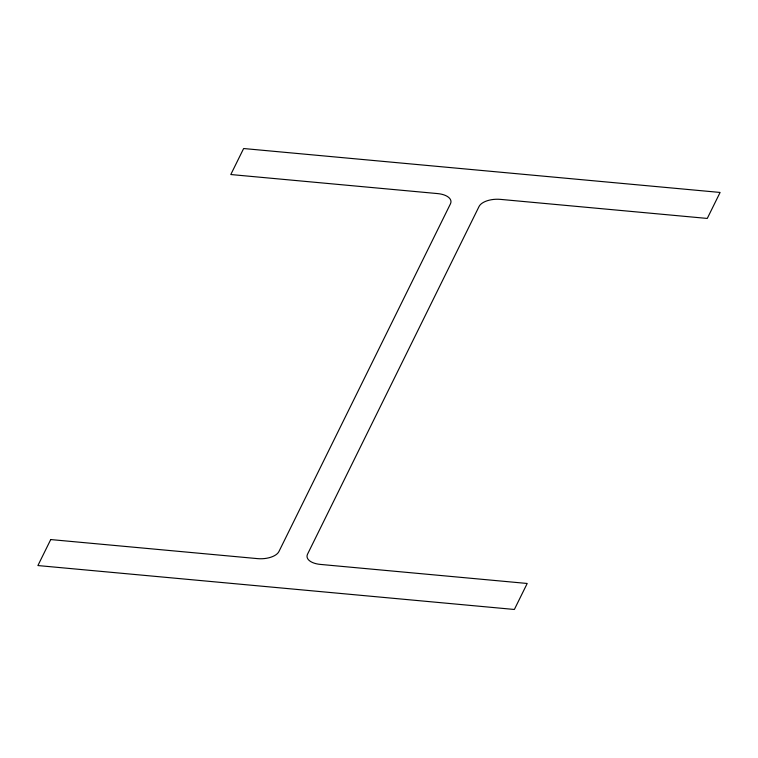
<?xml version="1.0" encoding="UTF-8"?>
<svg xmlns="http://www.w3.org/2000/svg" width="758" height="758" viewBox="0 0 758 758"><rect width="100%" height="100%" fill="white"/><g stroke="black" fill="none" stroke-linecap="round" stroke-linejoin="round"><path stroke-width="1.14" d="M50.729 539.563L37.9 565.553L514.369 609.47L527.198 583.471L320.34 564.407A17.614 8.783 -2.5 0 1 307.54 554.174L479.065 206.47A17.614 8.783 -2.5 0 1 500.422 199.373L707.271 218.437L720.1 192.447L243.631 148.53L230.802 174.529L437.66 193.593A17.614 8.783 -2.5 0 1 450.46 203.826L278.935 551.53A17.614 8.783 -2.5 0 1 257.578 558.627L50.729 539.563"/></g></svg>
